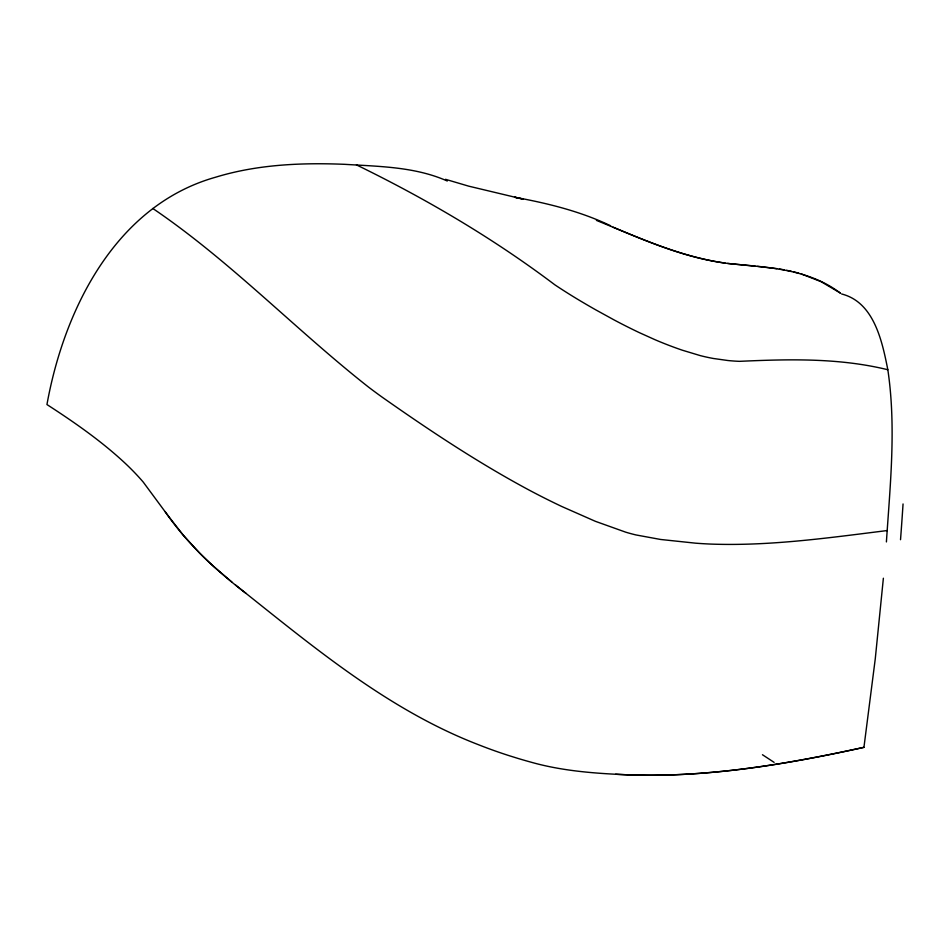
<?xml version="1.0" encoding="UTF-8"?>
<svg xmlns="http://www.w3.org/2000/svg" width="939" height="939" viewBox="0 0 939 939"><rect width="100%" height="100%" fill="white"/><g stroke="black" fill="none" stroke-linecap="round" stroke-linejoin="round"><path stroke-width="1.41" d="M886.404 541.932C890.184 484.724 896.322 426.811 887.825 369.731C882.191 341.362 874.139 302.205 841.637 293.977M883.376 578.224L875.254 658.943L863.939 747.338C794.277 762.609 723.417 774.98 651.889 775.25A441.224 193.422 18.5 0 1 628.121 774.828C595.408 773.478 562.402 771.095 530.77 762.104A244.821 107.316 18.5 0 1 518.199 758.489L509.654 755.836A216.111 94.733 18.5 0 1 478.315 744.65C389.767 710.494 315.938 649.037 242.544 590.619L235.443 584.938M447.281 181.016C415.249 166.743 379.333 166.496 344.942 164.337C301.525 162.541 257.298 164.442 215.489 177.248C115.462 205.488 64.063 309.483 46.95 404.545C74.416 422.327 101.447 441.095 125.403 463.49A282.439 123.807 18.5 0 1 143.256 482.118L167.741 515.265M863.939 747.338C795.239 762.386 725.413 774.593 654.906 775.238A442.645 194.044 18.5 0 1 624.423 774.675L615.597 774.252M887.273 530.547C828.574 537.824 769.522 546.287 710.213 544.057A286.501 125.591 18.5 0 1 695.588 543.176L660.587 539.467L635.938 534.937A87.691 38.44 18.5 0 1 625.797 532.202L595.361 521.309L561.628 506.426A389.051 170.546 18.5 0 1 529.256 490.158C478.021 462.692 429.522 430.426 381.997 397.044A434.334 190.394 18.5 0 1 368.522 387.091C295.128 329.343 230.348 261.077 152.799 208.47M755.062 266.207L727.631 263.425M757.503 266.43L776.94 268.648M725.072 263.073C679.918 256.875 638.238 237.344 596.406 220.383M779.358 269.012L784.206 269.833M887.825 369.731C838.996 357.794 789.077 359.109 739.451 361.339A117.07 51.316 18.5 0 1 727.971 360.529L713.429 358.487A89.017 39.027 18.5 0 1 700.224 355.599L682.277 350.188A172.295 75.531 18.5 0 1 655.035 339.718L639.06 332.512A302.499 132.61 18.5 0 1 614.012 319.882L595.96 309.964A491.402 215.418 18.5 0 1 586.429 304.482L579.844 300.597A358.522 157.165 18.5 0 1 554.855 284.822C492.987 238.166 426.083 198.833 356.433 164.877M786.624 270.303L791.483 271.336M793.913 271.911L798.796 273.19M445.52 179.314L468.737 186.168L523.316 199.197L514.56 197.213C547.425 203.235 580.267 211.252 610.538 225.724M801.249 273.906L821.073 281.665L840.241 292.991M613.144 227.215C650.786 243.084 689.273 258.918 730.178 263.742C768.161 267.345 808.89 269.024 840.522 293.238M762.456 754.733L774.1 762.362M246.077 593.436C215.594 569.961 186.943 543.54 165.135 511.602M231.886 582.051L213.916 566.722A347.007 152.118 18.5 0 1 199.373 552.836L183.328 535.253L167.917 515.523M903.048 503.961A2594.516 425.273 -72.6 0 1 900.524 539.702"/></g></svg>
